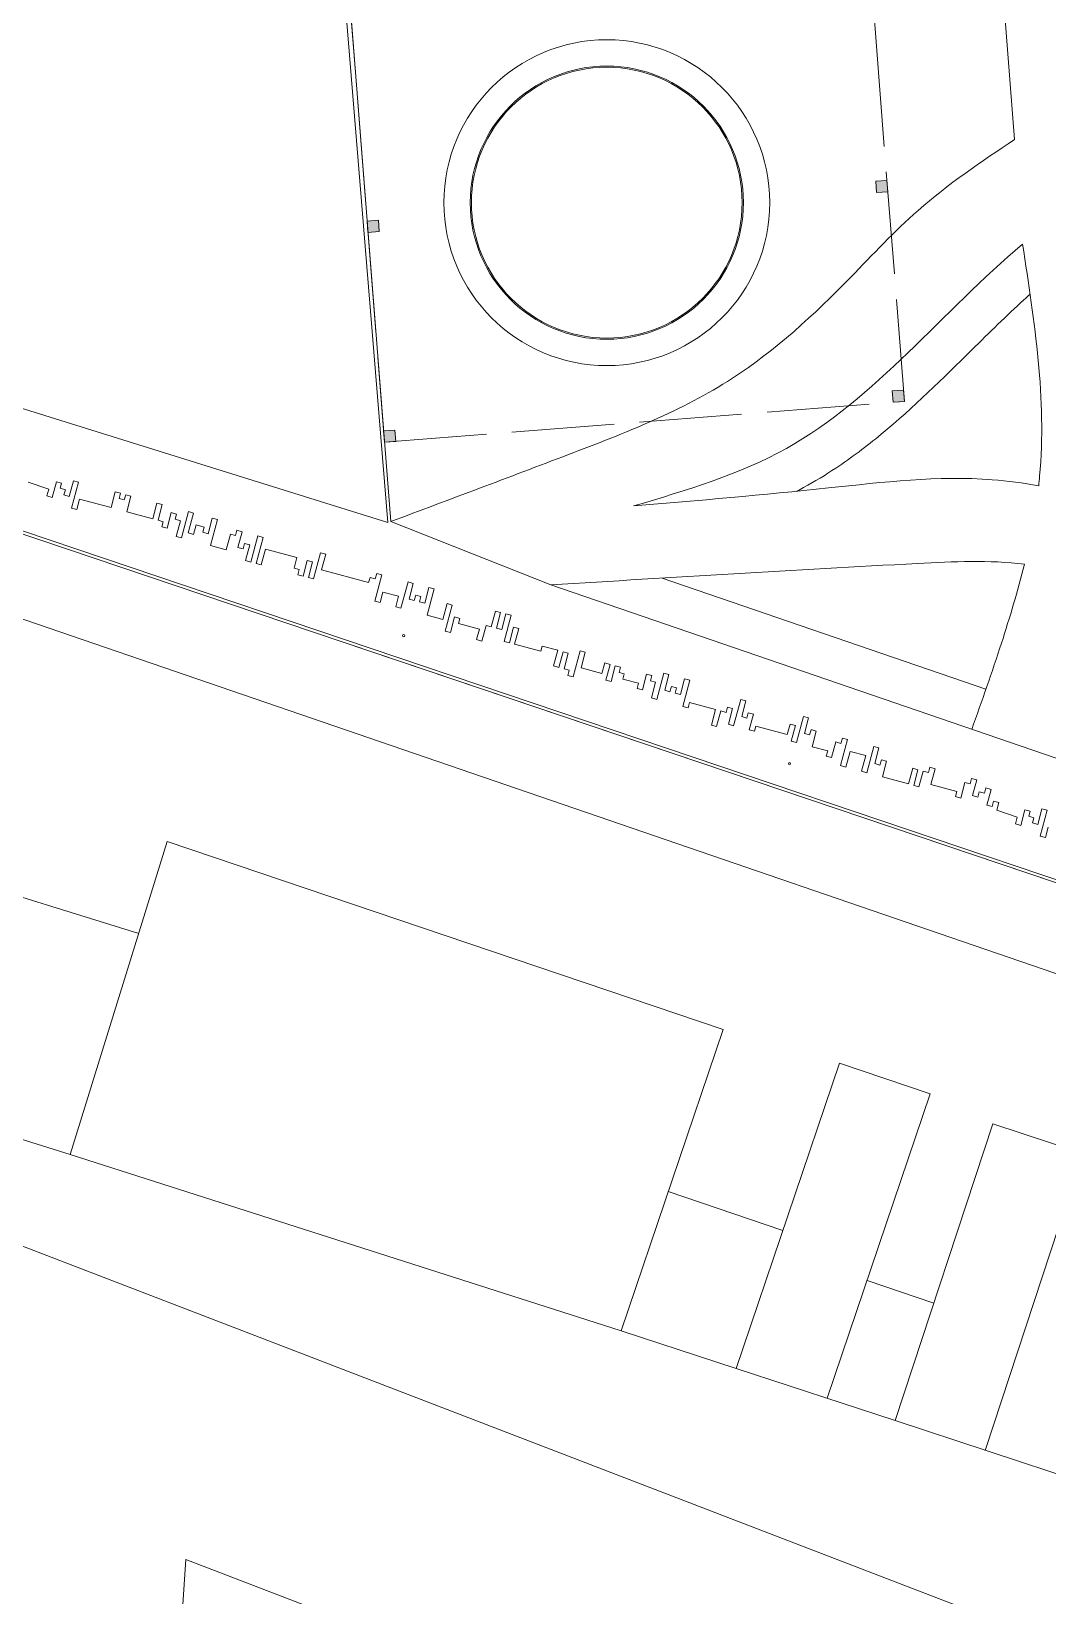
# Model space of a CAD drawing. Header units: metres. Extents: x -48 to 2360, y -1392 to 453.
# Drawn here: x 383 to 418.7, y -1297.9 to -1242.9 of the extents above; entities that cross this region are included whole.
import ezdxf

# ---------------------------------------------------------------- set-up
doc = ezdxf.new("R2010")
doc.units = ezdxf.units.M
doc.linetypes.add('ACAD_ISO02W100', pattern=[15, 12, -3])
doc.layers.add('caminos', color=213, linetype='Continuous', lineweight=9, transparency=0.5)
doc.layers.add('JARDINERAS', color=93, linetype='Continuous', lineweight=5, transparency=0.4)
for name, color, linetype, lineweight in [('MUROS', 31, 'Continuous', 9), ('PECES', 121, 'Continuous', 9), ('proyecciones nuevas', 170, 'ACAD_ISO02W100', 13), ('TODO', 210, 'Continuous', 5), ('trazo', 7, 'Continuous', 18)]:
    doc.layers.add(name, color=color, linetype=linetype, lineweight=lineweight)

msp = doc.modelspace()

# ---------------------------------------------------------------- hatches: boundary and pattern name
at = {"layer": 'MUROS', "ltscale": 7, "transparency": 33554687}
h = msp.add_hatch(color=256, dxfattribs=at)
h.dxf.hatch_style = 1
h.paths.add_polyline_path([(411.318, -1225.972), (410.92, -1226.004), (410.951, -1226.402), (411.35, -1226.371)])
h.paths.add_polyline_path([(411.898, -1233.349), (411.499, -1233.381), (411.531, -1233.78), (411.929, -1233.748)])
h.paths.add_polyline_path([(412.478, -1240.727), (412.079, -1240.758), (412.11, -1241.157), (412.509, -1241.126)])
h.paths.add_polyline_path([(413.057, -1248.104), (412.659, -1248.135), (412.69, -1248.534), (413.089, -1248.503)])
h = msp.add_hatch(color=256, dxfattribs=at)
h.dxf.hatch_style = 1
h.paths.add_polyline_path([(395.167, -1249.51), (394.768, -1249.541), (394.799, -1249.94), (395.198, -1249.909)])
h.paths.add_polyline_path([(394.587, -1242.132), (394.188, -1242.164), (394.22, -1242.563), (394.619, -1242.531)])
h = msp.add_hatch(color=256, dxfattribs=at)
h.dxf.hatch_style = 1
h.paths.add_polyline_path([(413.637, -1255.481), (413.238, -1255.513), (413.27, -1255.911), (413.668, -1255.88)])
h.paths.add_polyline_path([(395.747, -1256.887), (395.348, -1256.918), (395.379, -1257.317), (395.778, -1257.286)])

# ---------------------------------------------------------------- linework, layer by layer
at = {"layer": 'caminos', "transparency": 33554559}
msp.add_line((416.733, -1236.338), (417.545, -1246.668), dxfattribs=at)
at = {"layer": 'caminos', "ltscale": 7, "transparency": 33554559}
msp.add_lwpolyline([(395.598, -1260.108), (401.23, -1262.335)], dxfattribs=at)
at = {"layer": 'caminos', "transparency": 33554559}
msp.add_lwpolyline([(419.381, -1268.565), (401.23, -1262.335)], dxfattribs=at)
at = {"layer": 'caminos', "ltscale": 7, "transparency": 33554559}
msp.add_spline([(395.598, -1260.108), (401.848, -1257.752), (407.617, -1255.068), (411.773, -1251.519), (414.15, -1249.161), (417.545, -1246.668)], degree=3, dxfattribs=at)
for points, knots in [([(417.829, -1250.351), (415.01, -1252.704), (411.435, -1257.389), (406.006, -1259.004), (404.142, -1259.559)], [8.039121, 8.039121, 8.039121, 8.039121, 19.019757, 24.764221, 24.764221, 24.764221, 24.764221]), ([(417.829, -1250.351), (418.25, -1253.082), (418.689, -1255.927), (418.406, -1258.736), (418.394, -1258.848)], [0, 0, 0, 0, 8.182162, 8.522234, 8.522234, 8.522234, 8.522234]), ([(404.142, -1259.559), (406.421, -1259.364), (410.612, -1259.006), (415.409, -1258.417), (417.85, -1258.752), (418.394, -1258.848)], [0, 0, 0, 0, 6.883565, 12.652029, 14.311176, 14.311176, 14.311176, 14.311176]), ([(401.23, -1262.335), (405.515, -1262.071), (411.045, -1261.729), (416.654, -1261.456), (417.89, -1261.605)], [0, 0, 0, 0, 12.925338, 16.678661, 16.678661, 16.678661, 16.678661]), ([(417.89, -1261.605), (417.66, -1262.542), (417.069, -1264.507), (416.394, -1266.419), (416.038, -1267.427)], [11.329051, 11.329051, 11.329051, 11.329051, 14.210624, 17.424044, 17.424044, 17.424044, 17.424044])]:
    msp.add_open_spline(points, degree=3, knots=knots, dxfattribs=at)
at = {"layer": 'JARDINERAS', "transparency": 33554559, "flags": 128}
for points in [[(433.579, -1277.624), (360.946, -1253.121), (293.596, -1255.02)], [(383.566, -1258.971), (382.846, -1258.717)], [(383.503, -1259.206), (383.566, -1258.971)], [(383.836, -1258.704), (383.687, -1259.255)], [(384.019, -1258.753), (383.836, -1258.704)], [(383.97, -1258.937), (384.019, -1258.753)], [(384.154, -1258.987), (383.97, -1258.937)], [(384.104, -1259.171), (384.154, -1258.987)], [(384.437, -1258.669), (384.288, -1259.22)], [(384.373, -1259.637), (384.62, -1258.718)], [(384.62, -1258.718), (384.437, -1258.669)], [(385.907, -1259.064), (385.759, -1259.616)], [(386.091, -1259.114), (385.907, -1259.064)], [(386.042, -1259.298), (386.091, -1259.114)], [(383.687, -1259.255), (383.503, -1259.206)], [(384.288, -1259.22), (384.104, -1259.171)], [(384.557, -1259.687), (384.373, -1259.637)], [(384.656, -1259.319), (384.557, -1259.687)], [(385.759, -1259.616), (384.656, -1259.319)], [(386.226, -1259.347), (386.042, -1259.298)], [(386.275, -1259.163), (386.226, -1259.347)], [(386.459, -1259.213), (386.275, -1259.163)], [(386.31, -1259.764), (386.459, -1259.213)], [(387.376, -1259.46), (387.23, -1260.012)], [(387.56, -1259.509), (387.376, -1259.46)], [(387.413, -1260.061), (387.56, -1259.509)], [(387.23, -1260.012), (386.31, -1259.764)], [(387.597, -1260.111), (387.413, -1260.061)], [(387.548, -1260.295), (387.597, -1260.111)], [(387.878, -1259.792), (387.732, -1260.344)], [(388.062, -1259.842), (387.878, -1259.792)], [(388.014, -1260.026), (388.062, -1259.842)], [(388.198, -1260.076), (388.014, -1260.026)], [(388.05, -1260.627), (388.198, -1260.076)], [(388.481, -1259.757), (388.234, -1260.677)], [(388.477, -1260.506), (388.665, -1259.807)], [(388.665, -1259.807), (388.481, -1259.757)], [(388.75, -1260.224), (388.659, -1260.563)], [(389.038, -1260.302), (388.75, -1260.224)], [(389.321, -1259.983), (389.172, -1260.535)], [(389.257, -1260.952), (389.505, -1260.033)], [(389.505, -1260.033), (389.321, -1259.983)], [(387.732, -1260.344), (387.548, -1260.295)], [(388.234, -1260.677), (388.05, -1260.627)], [(388.659, -1260.563), (388.477, -1260.506)], [(388.989, -1260.485), (389.038, -1260.302)], [(389.172, -1260.535), (388.989, -1260.485)], [(389.957, -1260.549), (389.809, -1261.101)], [(390.141, -1260.599), (389.957, -1260.549)], [(390.191, -1260.415), (390.141, -1260.599)], [(390.374, -1260.464), (390.191, -1260.415)], [(390.226, -1261.016), (390.374, -1260.464)], [(390.926, -1260.613), (390.679, -1261.532)], [(390.862, -1261.581), (391.11, -1260.662)], [(391.11, -1260.662), (390.926, -1260.613)], [(389.809, -1261.101), (389.257, -1260.952)], [(390.41, -1261.065), (390.226, -1261.016)], [(390.459, -1260.881), (390.41, -1261.065)], [(390.643, -1260.931), (390.459, -1260.881)], [(390.495, -1261.482), (390.643, -1260.931)], [(391.195, -1261.079), (391.046, -1261.631)], [(392.298, -1261.376), (391.195, -1261.079)], [(393.132, -1261.207), (392.885, -1262.126)], [(393.316, -1261.256), (393.132, -1261.207)], [(393.167, -1261.808), (393.316, -1261.256)], [(390.679, -1261.532), (390.495, -1261.482)], [(391.046, -1261.631), (390.862, -1261.581)], [(392.199, -1261.744), (392.298, -1261.376)], [(392.383, -1261.793), (392.199, -1261.744)], [(392.333, -1261.977), (392.383, -1261.793)], [(392.665, -1261.475), (392.517, -1262.027)], [(392.849, -1261.525), (392.665, -1261.475)], [(392.701, -1262.076), (392.849, -1261.525)], [(394.822, -1262.253), (393.167, -1261.808)], [(392.517, -1262.027), (392.333, -1261.977)], [(392.885, -1262.126), (392.701, -1262.076)], [(394.872, -1262.069), (394.822, -1262.253)], [(395.055, -1262.119), (394.872, -1262.069)], [(395.041, -1262.904), (395.289, -1261.984)], [(395.105, -1261.935), (395.055, -1262.119)], [(395.289, -1261.984), (395.105, -1261.935)], [(396.208, -1262.232), (395.96, -1263.151)], [(396.392, -1262.281), (396.208, -1262.232)], [(396.243, -1262.833), (396.392, -1262.281)], [(396.943, -1262.43), (396.795, -1262.981)], [(397.127, -1262.479), (396.943, -1262.43)], [(395.324, -1262.585), (395.225, -1262.953)], [(395.876, -1262.734), (395.324, -1262.585)], [(395.777, -1263.101), (395.876, -1262.734)], [(396.477, -1262.698), (396.427, -1262.882)], [(396.66, -1262.748), (396.477, -1262.698)], [(396.611, -1262.932), (396.66, -1262.748)], [(396.795, -1262.981), (396.611, -1262.932)], [(396.88, -1263.398), (397.127, -1262.479)], [(397.58, -1262.995), (397.431, -1263.547)], [(397.764, -1263.045), (397.58, -1262.995)], [(395.96, -1263.151), (395.777, -1263.101)], [(397.431, -1263.547), (396.88, -1263.398)], [(397.516, -1263.964), (397.764, -1263.045)], [(397.848, -1263.462), (397.7, -1264.014)], [(398.032, -1263.512), (397.848, -1263.462)], [(397.983, -1263.695), (398.032, -1263.512)], [(399.281, -1263.256), (399.135, -1263.808)], [(399.465, -1263.306), (399.281, -1263.256)], [(399.319, -1263.858), (399.465, -1263.306)], [(399.649, -1263.355), (399.503, -1263.907)], [(399.588, -1264.325), (399.833, -1263.405)], [(399.833, -1263.405), (399.649, -1263.355)], [(397.7, -1264.014), (397.516, -1263.964)], [(398.718, -1263.893), (397.983, -1263.695)], [(398.619, -1264.261), (398.718, -1263.893)], [(398.951, -1263.759), (398.803, -1264.311)], [(399.135, -1263.808), (398.951, -1263.759)], [(399.503, -1263.907), (399.319, -1263.858)], [(399.92, -1263.823), (399.772, -1264.374)], [(400.104, -1263.872), (399.92, -1263.823)], [(399.956, -1264.424), (400.104, -1263.872)], [(398.803, -1264.311), (398.619, -1264.261)], [(399.772, -1264.374), (399.588, -1264.325)], [(400.875, -1264.671), (399.956, -1264.424)], [(400.924, -1264.487), (400.875, -1264.671)], [(401.476, -1264.636), (400.924, -1264.487)], [(401.327, -1265.187), (401.476, -1264.636)], [(402.261, -1264.65), (402.013, -1265.569)], [(402.442, -1264.699), (402.261, -1264.65)], [(401.511, -1265.237), (401.327, -1265.187)], [(401.66, -1264.685), (401.511, -1265.237)], [(401.841, -1264.734), (401.66, -1264.685)], [(401.695, -1265.286), (401.841, -1264.734)], [(402.296, -1265.251), (402.442, -1264.699)], [(403.13, -1265.081), (403.031, -1265.449)], [(403.314, -1265.131), (403.13, -1265.081)], [(403.166, -1265.682), (403.314, -1265.131)], [(403.498, -1265.18), (403.35, -1265.732)], [(403.682, -1265.23), (403.498, -1265.18)], [(401.879, -1265.336), (401.695, -1265.286)], [(401.829, -1265.52), (401.879, -1265.336)], [(402.013, -1265.569), (401.829, -1265.52)], [(403.031, -1265.449), (402.296, -1265.251)], [(403.35, -1265.732), (403.166, -1265.682)], [(403.632, -1265.413), (403.682, -1265.23)], [(403.816, -1265.463), (403.632, -1265.413)], [(403.767, -1265.647), (403.816, -1265.463)], [(404.318, -1265.795), (403.767, -1265.647)], [(404.599, -1265.476), (404.453, -1266.029)], [(404.785, -1265.527), (404.599, -1265.476)], [(404.735, -1265.71), (404.785, -1265.527)], [(404.919, -1265.76), (404.735, -1265.71)], [(405.202, -1265.442), (404.955, -1266.361)], [(405.384, -1265.491), (405.202, -1265.442)], [(405.237, -1266.043), (405.384, -1265.491)], [(405.937, -1265.64), (405.789, -1266.191)], [(405.874, -1266.608), (406.119, -1265.688)], [(404.269, -1265.979), (404.318, -1265.795)], [(404.453, -1266.029), (404.269, -1265.979)], [(404.771, -1266.311), (404.919, -1265.76)], [(405.421, -1266.092), (405.237, -1266.043)], [(405.471, -1265.908), (405.421, -1266.092)], [(405.655, -1265.958), (405.471, -1265.908)], [(405.605, -1266.142), (405.655, -1265.958)], [(405.789, -1266.191), (405.605, -1266.142)], [(404.955, -1266.361), (404.771, -1266.311)], [(406.058, -1266.658), (405.874, -1266.608)], [(406.107, -1266.474), (406.058, -1266.658)], [(407.026, -1266.721), (406.107, -1266.474)], [(406.878, -1267.273), (407.026, -1266.721)], [(407.21, -1266.771), (407.062, -1267.322)], [(407.394, -1266.82), (407.21, -1266.771)], [(407.444, -1266.637), (407.394, -1266.82)], [(407.627, -1266.686), (407.444, -1266.637)], [(407.479, -1267.238), (407.627, -1266.686)], [(407.91, -1266.368), (407.663, -1267.287)], [(408.092, -1266.417), (407.91, -1266.368)], [(407.946, -1266.969), (408.092, -1266.417)], [(408.179, -1266.835), (408.129, -1267.018)], [(408.363, -1266.884), (408.179, -1266.835)], [(407.062, -1267.322), (406.878, -1267.273)], [(407.663, -1267.287), (407.479, -1267.238)], [(408.129, -1267.018), (407.946, -1266.969)], [(408.214, -1267.436), (408.363, -1266.884)], [(408.448, -1267.301), (408.398, -1267.485)], [(409.551, -1267.598), (408.448, -1267.301)], [(409.65, -1267.23), (409.551, -1267.598)], [(409.833, -1267.28), (409.65, -1267.23)], [(409.685, -1267.831), (409.833, -1267.28)], [(410.116, -1266.962), (409.869, -1267.881)], [(410.3, -1267.011), (410.116, -1266.962)], [(410.152, -1267.563), (410.3, -1267.011)], [(408.398, -1267.485), (408.214, -1267.436)], [(409.869, -1267.881), (409.685, -1267.831)], [(410.335, -1267.612), (410.152, -1267.563)], [(410.385, -1267.428), (410.335, -1267.612)], [(410.569, -1267.478), (410.42, -1267.438), (410.385, -1267.428)], [(410.42, -1268.029), (410.569, -1267.478)], [(411.255, -1267.86), (411.106, -1268.411)], [(411.439, -1267.909), (411.255, -1267.86)], [(411.424, -1268.694), (411.672, -1267.775)], [(411.488, -1267.725), (411.439, -1267.909)], [(411.672, -1267.775), (411.488, -1267.725)], [(410.972, -1268.178), (410.42, -1268.029)], [(410.922, -1268.362), (410.972, -1268.178)], [(411.106, -1268.411), (410.922, -1268.362)], [(411.757, -1268.192), (411.608, -1268.744)], [(412.308, -1268.341), (411.757, -1268.192)], [(412.16, -1268.892), (412.308, -1268.341)], [(412.591, -1268.022), (412.344, -1268.942)], [(412.775, -1268.072), (412.591, -1268.022)], [(412.626, -1268.623), (412.775, -1268.072)], [(412.86, -1268.489), (412.81, -1268.673)], [(413.044, -1268.538), (412.86, -1268.489)], [(411.608, -1268.744), (411.424, -1268.694)], [(412.344, -1268.942), (412.16, -1268.892)], [(412.81, -1268.673), (412.626, -1268.623)], [(412.895, -1269.09), (413.044, -1268.538)], [(413.963, -1268.786), (413.814, -1269.337)], [(414.147, -1268.835), (413.963, -1268.786)], [(413.998, -1269.387), (414.147, -1268.835)], [(414.331, -1268.885), (414.182, -1269.436)], [(414.514, -1268.934), (414.331, -1268.885)], [(414.564, -1268.751), (414.514, -1268.934)], [(414.748, -1268.8), (414.564, -1268.751)], [(414.599, -1269.352), (414.748, -1268.8)], [(413.814, -1269.337), (412.895, -1269.09)], [(414.182, -1269.436), (413.998, -1269.387)], [(415.518, -1269.599), (414.599, -1269.352)], [(415.469, -1269.783), (415.518, -1269.599)], [(415.801, -1269.281), (415.653, -1269.832)], [(415.985, -1269.33), (415.801, -1269.281)], [(416.035, -1269.146), (415.985, -1269.33)], [(416.218, -1269.196), (416.035, -1269.146)], [(416.07, -1269.748), (416.218, -1269.196)], [(416.537, -1269.479), (416.487, -1269.663)], [(416.72, -1269.528), (416.537, -1269.479)], [(416.572, -1270.08), (416.72, -1269.528)], [(415.653, -1269.832), (415.469, -1269.783)], [(416.254, -1269.797), (416.07, -1269.748)], [(416.303, -1269.613), (416.254, -1269.797)], [(416.487, -1269.663), (416.303, -1269.613)], [(416.756, -1270.129), (416.572, -1270.08)], [(416.805, -1269.945), (416.756, -1270.129)], [(416.989, -1269.995), (416.805, -1269.945)], [(416.919, -1270.256), (416.989, -1269.995)], [(417.639, -1270.51), (416.919, -1270.256)], [(417.576, -1270.744), (417.639, -1270.51)], [(417.908, -1270.242), (417.76, -1270.794)], [(418.092, -1270.292), (417.908, -1270.242)], [(418.043, -1270.476), (418.092, -1270.292)], [(418.227, -1270.525), (418.043, -1270.476)], [(418.177, -1270.709), (418.227, -1270.525)], [(418.509, -1270.207), (418.361, -1270.759)], [(418.446, -1271.176), (418.693, -1270.257)], [(418.693, -1270.257), (418.509, -1270.207)], [(417.76, -1270.794), (417.576, -1270.744)], [(418.361, -1270.759), (418.177, -1270.709)], [(418.63, -1271.225), (418.446, -1271.176)], [(418.729, -1270.858), (418.63, -1271.225)]]:
    msp.add_lwpolyline(points, dxfattribs=at)
at = {"layer": 'JARDINERAS', "transparency": 33554559}
msp.add_lwpolyline([(416.538, -1266.003), (405.149, -1262.094)], dxfattribs=at)
at = {"layer": 'JARDINERAS', "transparency": 33554687, "flags": 128}
for points in [[(395.225, -1262.953), (395.041, -1262.904)], [(396.427, -1262.882), (396.243, -1262.833)], [(406.119, -1265.688), (405.937, -1265.64)]]:
    msp.add_lwpolyline(points, dxfattribs=at)
at = {"layer": 'JARDINERAS', "ltscale": 7, "transparency": 33554687}
msp.add_circle((403.2, -1248.889), 5.731, dxfattribs=at)
at = {"layer": 'JARDINERAS', "transparency": 33554559}
for centre in [(396.055, -1264.12), (409.627, -1268.625)]:
    msp.add_ellipse(centre, major_axis=(0.0269, 0.027), ratio=1, start_param=5.497787, end_param=11.780972, dxfattribs=at)
at = {"layer": 'JARDINERAS', "ltscale": 7, "transparency": 33554559}
msp.add_open_spline([(418.093, -1252.107), (418.02, -1252.173), (417.946, -1252.24), (417.264, -1252.864), (416.659, -1253.458), (415.034, -1255.061), (413.997, -1256.092), (412.343, -1257.455), (411.815, -1257.855), (410.893, -1258.468), (410.514, -1258.698), (410.043, -1258.955), (409.961, -1258.998), (409.879, -1259.041)], degree=3, knots=[9.010129, 9.010129, 9.010129, 9.010129, 9.318893, 9.318893, 11.878437, 11.878437, 16.080333, 16.080333, 17.935543, 17.935543, 19.146685, 19.146685, 19.400521, 19.400521, 19.400521, 19.400521], dxfattribs=at)
at = {"layer": 'MUROS', "ltscale": 7, "transparency": 33554687}
for points in [[(412.659, -1248.135), (412.69, -1248.534), (413.089, -1248.503), (413.057, -1248.104), (412.659, -1248.135)], [(394.768, -1249.541), (394.799, -1249.94), (395.198, -1249.909), (395.167, -1249.51), (394.768, -1249.541)], [(413.238, -1255.513), (413.27, -1255.911), (413.668, -1255.88), (413.637, -1255.481), (413.238, -1255.513)], [(395.348, -1256.918), (395.379, -1257.317), (395.778, -1257.286), (395.747, -1256.887), (395.348, -1256.918)]]:
    msp.add_lwpolyline(points, dxfattribs=at)
at = {"layer": 'PECES', "ltscale": 7, "transparency": 33554687}
for radius in [4.805, 4.762]:
    msp.add_circle((403.2, -1248.889), radius, dxfattribs=at)
at = {"layer": 'proyecciones nuevas', "ltscale": 0.3, "transparency": 33554559}
msp.add_lwpolyline([(411.318, -1225.972), (393.029, -1227.409), (395.379, -1257.317), (395.379, -1257.317), (413.668, -1255.88), (412.819, -1245.073), (412.11, -1236.049), (411.542, -1228.813)], close=True, dxfattribs=at)
at = {"layer": 'TODO', "ltscale": 7, "transparency": 33554687}
msp.add_line((492.739, -1297.682), (394.102, -1264.407), dxfattribs=at)
at = {"layer": 'TODO', "transparency": 33554687}
for p, q in [((413.345, -1291.735), (407.751, -1289.895)), ((431.383, -1297.688), (413.345, -1291.735))]:
    msp.add_line(p, q, dxfattribs=at)
at = {"layer": 'TODO', "transparency": 33554687, "flags": 128}
for points in [[(391.745, -1214.382), (395.502, -1260.139)], [(395.502, -1260.139), (361.314, -1249.481), (347.28, -1249.951)], [(360.932, -1253.217), (433.549, -1277.715)], [(483.383, -1390.765), (490.037, -1322.584), (492.934, -1301.374), (374.303, -1260.683)], [(384.327, -1282.368), (387.732, -1271.363)], [(387.732, -1271.363), (407.289, -1277.98)], [(380.082, -1272.535), (386.733, -1274.593)], [(407.289, -1277.98), (403.703, -1288.58)], [(407.751, -1289.895), (411.383, -1279.16)], [(411.383, -1279.16), (414.577, -1280.241)], [(384.327, -1282.368), (377.681, -1280.296)], [(414.577, -1280.241), (410.954, -1290.949)], [(413.345, -1291.735), (416.782, -1281.289)], [(416.782, -1281.289), (419.952, -1282.332)], [(403.703, -1288.58), (384.327, -1282.368)], [(416.514, -1292.781), (419.952, -1282.332)], [(405.361, -1283.679), (409.393, -1285.043)], [(412.357, -1286.803), (414.707, -1287.598)], [(407.751, -1289.895), (403.703, -1288.58)]]:
    msp.add_lwpolyline(points, dxfattribs=at)
msp.add_lwpolyline([(454.774, -1390.856), (454.761, -1381.458), (365.634, -1386.611, -0.811965), (365.624, -1379.762), (376.377, -1378.221), (380.791, -1293.811), (370.386, -1288.519, -0.947829), (373.064, -1281.916), (454.828, -1313.363, -0.307447), (467.229, -1328.701), (464.922, -1351.088), (462.54, -1374.272), (462.541, -1374.272), (461.788, -1381.448), (461.801, -1390.834)], format="xyb", dxfattribs=at)
msp.add_lwpolyline([(388.389, -1296.614), (382.992, -1377.565), (420.699, -1375.848), (420.693, -1371.436), (425.604, -1310.913)], close=True, dxfattribs=at)
at = {"layer": 'trazo', "transparency": 33554559}
msp.add_lwpolyline([(395.598, -1260.108), (391.99, -1214.18)], dxfattribs=at)

doc.saveas('drawing.dxf')
